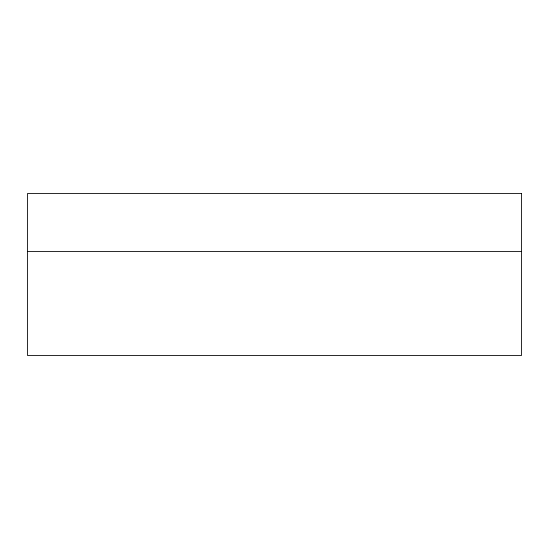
<?xml version="1.0" encoding="UTF-8"?>
<svg xmlns="http://www.w3.org/2000/svg" width="549" height="549" viewBox="0 0 549 549"><rect width="100%" height="100%" fill="white"/><g stroke="black" fill="none" stroke-linecap="round" stroke-linejoin="round"><path stroke-width="0.82" d="M27.45 251.497L521.55 251.497M521.55 193.571L27.45 193.571L27.45 355.429L521.55 355.429L521.55 193.571"/></g></svg>
